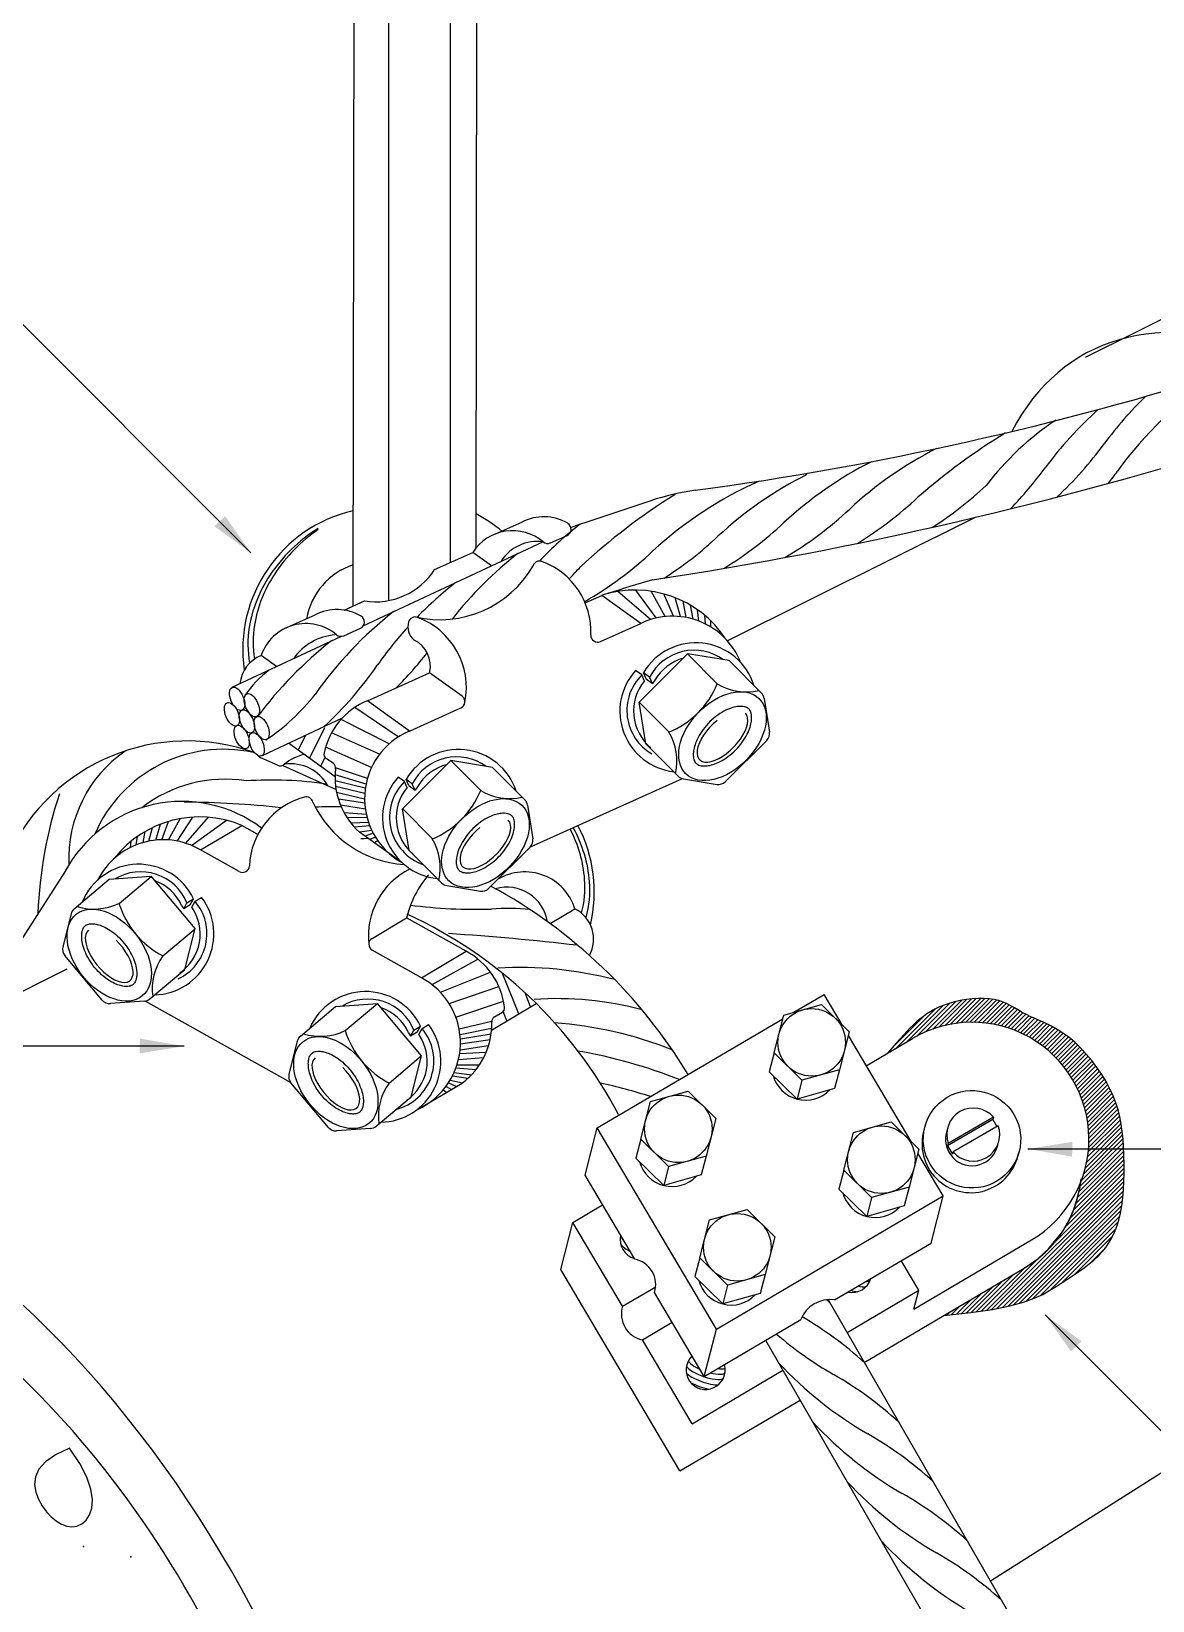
# Model space of a CAD drawing. Header units: millimetres. Extents: x -5995.5 to -5973.6, y -4663.4 to -4643.6.
# Drawn here: x -5987.98 to -5983.43, y -4655.97 to -4649.6 of the extents above; entities that cross this region are included whole.
import ezdxf

# ---------------------------------------------------------------- set-up
doc = ezdxf.new("R2010")
doc.units = ezdxf.units.MM
doc.header["$LTSCALE"] = 10
doc.layers.add('Termotécnica', color=7, linetype='Continuous')

msp = doc.modelspace()

# ---------------------------------------------------------------- hatches: boundary and pattern name
at = {"layer": 'Termotécnica'}
h = msp.add_hatch(dxfattribs=at)
h.set_pattern_fill('ANSI31', color=1, scale=0.1, style=0)
h.set_pattern_definition([(45, (-6062.514472, -4686.591493), (-0.0088388348, 0.0088388348), [])])
edge = h.paths.add_edge_path()
edge.add_ellipse((-5984.1896, -4654.2143), major_axis=(0.409, 0.2421), ratio=0.999995, start_angle=278.33818, end_angle=296.02398, ccw=False)
edge.add_line((-5983.8908, -4654.5838), (-5983.8918, -4654.5848))
edge.add_line((-5983.8918, -4654.5848), (-5983.8929, -4654.5855))
edge.add_ellipse((-5984.1896, -4654.2143), major_axis=(0.409, 0.2421), ratio=0.999995, start_angle=270, end_angle=278.01516, ccw=False)
edge.add_line((-5983.9476, -4654.6233), (-5984.2739, -4654.8152))
edge.add_line((-5984.2739, -4654.8152), (-5984.1651, -4654.8037))
edge.add_line((-5984.1651, -4654.8037), (-5984.0768, -4654.7907))
edge.add_line((-5984.0768, -4654.7907), (-5984.0062, -4654.7765))
edge.add_line((-5984.0062, -4654.7765), (-5983.9504, -4654.7613))
edge.add_line((-5983.9504, -4654.7613), (-5983.9066, -4654.7455))
edge.add_line((-5983.9066, -4654.7455), (-5983.8719, -4654.7293))
edge.add_line((-5983.8719, -4654.7293), (-5983.8434, -4654.713))
edge.add_line((-5983.8434, -4654.713), (-5983.8182, -4654.697))
edge.add_line((-5983.8182, -4654.697), (-5983.794, -4654.6814))
edge.add_line((-5983.794, -4654.6814), (-5983.7704, -4654.6661))
edge.add_line((-5983.7704, -4654.6661), (-5983.7475, -4654.6511))
edge.add_line((-5983.7475, -4654.6511), (-5983.7254, -4654.6361))
edge.add_line((-5983.7254, -4654.6361), (-5983.7043, -4654.621))
edge.add_line((-5983.7043, -4654.621), (-5983.6842, -4654.6057))
edge.add_line((-5983.6842, -4654.6057), (-5983.6653, -4654.59))
edge.add_line((-5983.6653, -4654.59), (-5983.6477, -4654.5737))
edge.add_line((-5983.6477, -4654.5737), (-5983.6314, -4654.5567))
edge.add_line((-5983.6314, -4654.5567), (-5983.6166, -4654.5387))
edge.add_line((-5983.6166, -4654.5387), (-5983.6032, -4654.5197))
edge.add_line((-5983.6032, -4654.5197), (-5983.5911, -4654.4993))
edge.add_line((-5983.5911, -4654.4993), (-5983.5805, -4654.4773))
edge.add_line((-5983.5805, -4654.4773), (-5983.5711, -4654.4535))
edge.add_line((-5983.5711, -4654.4535), (-5983.5632, -4654.4278))
edge.add_line((-5983.5632, -4654.4278), (-5983.5565, -4654.3998))
edge.add_line((-5983.5565, -4654.3998), (-5983.5512, -4654.3695))
edge.add_line((-5983.5512, -4654.3695), (-5983.5472, -4654.3373))
edge.add_line((-5983.5472, -4654.3373), (-5983.5443, -4654.3036))
edge.add_line((-5983.5443, -4654.3036), (-5983.5424, -4654.269))
edge.add_line((-5983.5424, -4654.269), (-5983.5416, -4654.2338))
edge.add_line((-5983.5416, -4654.2338), (-5983.5416, -4654.1988))
edge.add_line((-5983.5416, -4654.1988), (-5983.5425, -4654.1642))
edge.add_line((-5983.5425, -4654.1642), (-5983.544, -4654.1306))
edge.add_line((-5983.544, -4654.1306), (-5983.5462, -4654.0984))
edge.add_line((-5983.5462, -4654.0984), (-5983.5493, -4654.0674))
edge.add_line((-5983.5493, -4654.0674), (-5983.5535, -4654.0374))
edge.add_line((-5983.5535, -4654.0374), (-5983.5591, -4654.0082))
edge.add_line((-5983.5591, -4654.0082), (-5983.5661, -4653.9795))
edge.add_line((-5983.5661, -4653.9795), (-5983.575, -4653.9511))
edge.add_line((-5983.575, -4653.9511), (-5983.586, -4653.9227))
edge.add_line((-5983.586, -4653.9227), (-5983.5992, -4653.894))
edge.add_line((-5983.5992, -4653.894), (-5983.6148, -4653.865))
edge.add_line((-5983.6148, -4653.865), (-5983.6326, -4653.836))
edge.add_line((-5983.6326, -4653.836), (-5983.6522, -4653.8073))
edge.add_line((-5983.6522, -4653.8073), (-5983.6734, -4653.7795))
edge.add_line((-5983.6734, -4653.7795), (-5983.6957, -4653.7529))
edge.add_line((-5983.6957, -4653.7529), (-5983.7189, -4653.728))
edge.add_line((-5983.7189, -4653.728), (-5983.7425, -4653.7052))
edge.add_line((-5983.7425, -4653.7052), (-5983.7664, -4653.685))
edge.add_line((-5983.7664, -4653.685), (-5983.7901, -4653.6676))
edge.add_line((-5983.7901, -4653.6676), (-5983.8135, -4653.6528))
edge.add_line((-5983.8135, -4653.6528), (-5983.8365, -4653.64))
edge.add_line((-5983.8365, -4653.64), (-5983.8588, -4653.629))
edge.add_line((-5983.8588, -4653.629), (-5983.8803, -4653.6192))
edge.add_line((-5983.8803, -4653.6192), (-5983.9009, -4653.6102))
edge.add_line((-5983.9009, -4653.6102), (-5983.9204, -4653.6017))
edge.add_line((-5983.9204, -4653.6017), (-5983.9386, -4653.593))
edge.add_line((-5983.9386, -4653.593), (-5983.9555, -4653.5841))
edge.add_line((-5983.9555, -4653.5841), (-5983.9715, -4653.5749))
edge.add_line((-5983.9715, -4653.5749), (-5983.9868, -4653.5658))
edge.add_line((-5983.9868, -4653.5658), (-5984.002, -4653.5571))
edge.add_line((-5984.002, -4653.5571), (-5984.0175, -4653.549))
edge.add_line((-5984.0175, -4653.549), (-5984.0337, -4653.5418))
edge.add_line((-5984.0337, -4653.5418), (-5984.051, -4653.5358))
edge.add_line((-5984.051, -4653.5358), (-5984.0699, -4653.5312))
edge.add_line((-5984.0699, -4653.5312), (-5984.0905, -4653.5283))
edge.add_line((-5984.0905, -4653.5283), (-5984.1127, -4653.527))
edge.add_line((-5984.1127, -4653.527), (-5984.1359, -4653.5272))
edge.add_line((-5984.1359, -4653.5272), (-5984.1598, -4653.5288))
edge.add_line((-5984.1598, -4653.5288), (-5984.1839, -4653.5317))
edge.add_line((-5984.1839, -4653.5317), (-5984.2078, -4653.5358))
edge.add_line((-5984.2078, -4653.5358), (-5984.2309, -4653.5409))
edge.add_line((-5984.2309, -4653.5409), (-5984.2529, -4653.5471))
edge.add_line((-5984.2529, -4653.5471), (-5984.2735, -4653.5541))
edge.add_line((-5984.2735, -4653.5541), (-5984.2926, -4653.5619))
edge.add_line((-5984.2926, -4653.5619), (-5984.3105, -4653.5704))
edge.add_line((-5984.3105, -4653.5704), (-5984.3271, -4653.5797))
edge.add_line((-5984.3271, -4653.5797), (-5984.3428, -4653.5895))
edge.add_line((-5984.3428, -4653.5895), (-5984.3576, -4653.6))
edge.add_line((-5984.3576, -4653.6), (-5984.3716, -4653.6109))
edge.add_line((-5984.3716, -4653.6109), (-5984.385, -4653.6223))
edge.add_line((-5984.385, -4653.6223), (-5984.398, -4653.6341))
edge.add_line((-5984.398, -4653.6341), (-5984.4109, -4653.6466))
edge.add_line((-5984.4109, -4653.6466), (-5984.4239, -4653.66))
edge.add_line((-5984.4239, -4653.66), (-5984.4375, -4653.6746))
edge.add_line((-5984.4375, -4653.6746), (-5984.4519, -4653.6907))
edge.add_line((-5984.4519, -4653.6907), (-5984.4675, -4653.7084))
edge.add_line((-5984.4675, -4653.7084), (-5984.4847, -4653.7281))
edge.add_line((-5984.4847, -4653.7281), (-5984.5037, -4653.75))
edge.add_line((-5984.5037, -4653.75), (-5984.402, -4653.6902))
edge.add_ellipse((-5984.1599, -4654.0992), major_axis=(-0.409, -0.2421), ratio=0.999995, start_angle=127.39946, end_angle=270, ccw=False)
edge.add_line((-5983.7192, -4654.2771), (-5983.7233, -4654.3033))
edge.add_line((-5983.7233, -4654.3033), (-5983.735, -4654.3497))
edge.add_line((-5983.735, -4654.3497), (-5983.7473, -4654.3873))
edge.add_line((-5983.7473, -4654.3873), (-5983.7625, -4654.4214))
edge.add_line((-5983.7625, -4654.4214), (-5983.7914, -4654.4737))
edge.add_line((-5983.7914, -4654.4737), (-5983.792, -4654.4748))
edge.add_line((-5983.792, -4654.4748), (-5983.7926, -4654.4756))

# ---------------------------------------------------------------- linework, layer by layer
at = {"layer": 'Termotécnica', "color": 2}
for p, q in [((-5986.675, -4651.9333), (-5986.6634, -4644.1552)), ((-5986.1756, -4651.6968), (-5986.1643, -4644.1552)), ((-5986.5307, -4644.206), (-5986.5307, -4651.9107)), ((-5986.2807, -4644.2059), (-5986.2807, -4651.7562)), ((-5987.0904, -4651.7166), (-5988.6259, -4650.1812)), ((-5986.0957, -4651.6396), (-5985.9898, -4651.5921)), ((-5985.8735, -4651.6766), (-5985.8055, -4651.6461)), ((-5986.6335, -4652.0133), (-5985.904, -4651.6714)), ((-5986.3436, -4651.7844), (-5986.1889, -4651.7149)), ((-5986.1131, -4651.7694), (-5986.1889, -4651.7149)), ((-5986.7113, -4651.9496), (-5986.6284, -4651.9124)), ((-5985.7322, -4651.92), (-5985.6641, -4651.8894)), ((-5985.5058, -4652.0032), (-5985.6641, -4651.8894)), ((-5986.956, -4652.026), (-5986.8295, -4651.9692)), ((-5986.7132, -4652.0538), (-5986.6452, -4652.0232)), ((-5985.6701, -4652.077), (-5985.5058, -4652.0032)), ((-5987.1665, -4652.2631), (-5986.7249, -4652.0562)), ((-5986.986, -4652.1786), (-5987.0488, -4652.1334)), ((-5985.5122, -4652.3234), (-5985.3158, -4652.1276)), ((-5985.147, -4652.1548), (-5985.3158, -4652.1276)), ((-5985.1949, -4652.2489), (-5985.3157, -4652.1277)), ((-5985.0155, -4652.2867), (-5985.147, -4652.1548)), ((-5986.6172, -4652.3175), (-5986.3643, -4652.2039)), ((-5986.2321, -4652.299), (-5986.3643, -4652.2039)), ((-5986.4459, -4652.4407), (-5986.6172, -4652.3175)), ((-5986.4459, -4652.4407), (-5986.2369, -4652.3468)), ((-5985.4856, -4652.4923), (-5985.5122, -4652.3234)), ((-5985.3911, -4652.4449), (-5985.512, -4652.3237)), ((-5985.0044, -4652.3085), (-5984.9829, -4652.4447)), ((-5987.0426, -4652.5396), (-5986.7182, -4652.3876)), ((-5986.6975, -4652.3677), (-5986.6973, -4652.3672)), ((-5986.8985, -4652.519), (-5986.8674, -4652.4575)), ((-5986.8529, -4652.5517), (-5986.7893, -4652.4262)), ((-5985.1619, -4652.6462), (-5984.9941, -4652.479)), ((-5986.9826, -4652.5799), (-5987.0506, -4652.5494)), ((-5986.7483, -4652.627), (-5986.9379, -4652.4906)), ((-5986.8074, -4652.5845), (-5986.7889, -4652.5479)), ((-5985.3541, -4652.6242), (-5985.4856, -4652.4923)), ((-5986.9611, -4652.5804), (-5986.7443, -4652.6782)), ((-5986.7552, -4652.5732), (-5986.7843, -4652.5524)), ((-5986.4737, -4652.7568), (-5986.2773, -4652.561)), ((-5986.1085, -4652.5882), (-5986.2773, -4652.561)), ((-5986.1564, -4652.6823), (-5986.2772, -4652.5612)), ((-5985.977, -4652.7201), (-5986.1085, -4652.5882)), ((-5985.3374, -4652.6345), (-5985.9553, -4652.9121)), ((-5985.3323, -4652.6353), (-5985.1961, -4652.6573)), ((-5986.4471, -4652.9257), (-5986.4737, -4652.7568)), ((-5986.3527, -4652.8783), (-5986.4735, -4652.7571)), ((-5985.9659, -4652.7419), (-5985.9444, -4652.8782)), ((-5987.2949, -4652.9239), (-5987.1272, -4652.8246)), ((-5987.0621, -4652.8611), (-5987.1272, -4652.8246)), ((-5986.4774, -4652.9752), (-5986.6486, -4652.852)), ((-5987.1379, -4653.012), (-5987.2949, -4652.9239)), ((-5986.3156, -4653.0576), (-5986.4471, -4652.9257)), ((-5986.1234, -4653.0797), (-5985.9556, -4652.9124)), ((-5987.8464, -4653.0125), (-5988.2268, -4653.6047)), ((-5987.8085, -4653.1629), (-5987.6658, -4653.0431)), ((-5987.6658, -4653.0431), (-5987.4953, -4653.031)), ((-5987.6264, -4653.1411), (-5987.4954, -4653.0311)), ((-5987.317, -4653.2435), (-5987.4953, -4653.031)), ((-5986.2938, -4653.0688), (-5986.1577, -4653.0907)), ((-5987.8214, -4653.1836), (-5987.855, -4653.3174)), ((-5985.8746, -4653.2229), (-5985.7734, -4653.163)), ((-5987.4483, -4653.3537), (-5987.3173, -4653.2437)), ((-5987.3585, -4653.4093), (-5987.317, -4653.2435)), ((-5986.5978, -4653.283), (-5986.4577, -4653.2)), ((-5986.2158, -4653.3356), (-5986.4577, -4653.2)), ((-5987.6946, -4653.5339), (-5987.8469, -4653.3524)), ((-5986.3973, -4653.4431), (-5986.5972, -4653.331)), ((-5986.3973, -4653.4431), (-5986.2158, -4653.3356)), ((-5987.5012, -4653.529), (-5987.3585, -4653.4093)), ((-5986.0018, -4653.5897), (-5986.0676, -4653.4252)), ((-5985.9535, -4653.5612), (-5985.9763, -4653.5041)), ((-5987.5238, -4653.5382), (-5987.6614, -4653.548)), ((-5987.5187, -4653.5378), (-5986.9279, -4653.8691)), ((-5986.8892, -4653.6798), (-5986.7465, -4653.5601)), ((-5986.7465, -4653.5601), (-5986.576, -4653.548)), ((-5986.7071, -4653.658), (-5986.5761, -4653.5481)), ((-5986.3977, -4653.7604), (-5986.576, -4653.548)), ((-5986.1127, -4653.6554), (-5985.9307, -4653.5477)), ((-5984.9242, -4653.5946), (-5984.7716, -4653.5522)), ((-5984.8836, -4653.5833), (-5984.7609, -4653.5112)), ((-5984.7716, -4653.5522), (-5984.6586, -4653.6633)), ((-5984.6881, -4653.6343), (-5984.7609, -4653.5112)), ((-5986.101, -4653.6025), (-5986.0702, -4653.5843)), ((-5986.0501, -4653.6183), (-5986.0653, -4653.5803)), ((-5985.6827, -4654.0533), (-5984.9281, -4653.6095)), ((-5984.9639, -4653.748), (-5984.9242, -4653.5946)), ((-5984.6586, -4653.6633), (-5984.6982, -4653.8167)), ((-5984.4072, -4654.1088), (-5984.6623, -4653.6778)), ((-5984.5897, -4653.8006), (-5984.402, -4653.6902)), ((-5987.3617, -4653.7212), (-5990.163, -4653.7212)), ((-5986.9021, -4653.7005), (-5986.9357, -4653.8343)), ((-5986.5291, -4653.8707), (-5986.398, -4653.7607)), ((-5986.4392, -4653.9263), (-5986.3977, -4653.7604)), ((-5984.9639, -4653.748), (-5984.9837, -4653.8247)), ((-5984.8509, -4653.859), (-5984.9639, -4653.748)), ((-5984.8707, -4653.9357), (-5984.9837, -4653.8247)), ((-5984.6982, -4653.8167), (-5984.8509, -4653.859)), ((-5984.6982, -4653.8167), (-5984.7181, -4653.8934)), ((-5986.7753, -4654.0509), (-5986.9276, -4653.8694)), ((-5986.4134, -4653.9782), (-5986.2319, -4653.8707)), ((-5984.8509, -4653.859), (-5984.8707, -4653.9357)), ((-5986.5819, -4654.046), (-5986.4392, -4653.9263)), ((-5985.5061, -4654.099), (-5985.4664, -4653.9456)), ((-5985.4664, -4653.9456), (-5985.3137, -4653.9033)), ((-5985.3137, -4653.9033), (-5985.2007, -4654.0143)), ((-5984.7181, -4653.8934), (-5984.8707, -4653.9357)), ((-5985.2007, -4654.0143), (-5985.2404, -4654.1677)), ((-5984.0729, -4654.0099), (-5984.2565, -4654.1159)), ((-5984.0729, -4654.0099), (-5984.0754, -4654.0195)), ((-5986.6045, -4654.0552), (-5986.7421, -4654.065)), ((-5985.7323, -4654.2451), (-5985.6827, -4654.0533)), ((-5985.1986, -4654.8714), (-5985.6827, -4654.0533)), ((-5984.6808, -4654.2247), (-5984.6411, -4654.0713)), ((-5984.6411, -4654.0713), (-5984.4884, -4654.029)), ((-5984.4884, -4654.029), (-5984.3754, -4654.1401)), ((-5984.0754, -4654.0195), (-5984.259, -4654.1255)), ((-5984.0531, -4654.0442), (-5984.2367, -4654.1502)), ((-5984.0754, -4654.0195), (-5984.0591, -4654.0478)), ((-5985.5061, -4654.099), (-5985.5259, -4654.1757)), ((-5985.3931, -4654.2101), (-5985.5061, -4654.099)), ((-5984.3754, -4654.1401), (-5984.4151, -4654.2934)), ((-5984.2565, -4654.1159), (-5984.259, -4654.1255)), ((-5984.259, -4654.1255), (-5984.2392, -4654.1598)), ((-5983.9329, -4654.1386), (-5981.7614, -4654.1386)), ((-5985.4129, -4654.2868), (-5985.5259, -4654.1757)), ((-5985.2404, -4654.1677), (-5985.3931, -4654.2101)), ((-5985.2404, -4654.1677), (-5985.2602, -4654.2444)), ((-5984.2768, -4654.3292), (-5984.3795, -4654.1557)), ((-5984.2367, -4654.1502), (-5984.2392, -4654.1598)), ((-5985.5305, -4654.5861), (-5985.7323, -4654.2451)), ((-5985.3931, -4654.2101), (-5985.4129, -4654.2868)), ((-5985.2602, -4654.2444), (-5985.4129, -4654.2868)), ((-5984.6808, -4654.2247), (-5984.7006, -4654.3014)), ((-5984.5678, -4654.3358), (-5984.6808, -4654.2247)), ((-5985.1986, -4654.8714), (-5984.2768, -4654.3292)), ((-5984.5876, -4654.4125), (-5984.7006, -4654.3014)), ((-5984.4151, -4654.2934), (-5984.5678, -4654.3358)), ((-5984.4151, -4654.2934), (-5984.4349, -4654.3701)), ((-5984.3264, -4654.5209), (-5984.2768, -4654.3292)), ((-5985.7819, -4654.4368), (-5985.6609, -4654.3657)), ((-5985.2266, -4654.4271), (-5985.0739, -4654.3848)), ((-5985.0739, -4654.3848), (-5984.9609, -4654.4958)), ((-5984.5678, -4654.3358), (-5984.5876, -4654.4125)), ((-5984.4349, -4654.3701), (-5984.5876, -4654.4125)), ((-5985.8315, -4654.6285), (-5985.7819, -4654.4368)), ((-5985.5801, -4654.7778), (-5985.7819, -4654.4368)), ((-5985.2663, -4654.5805), (-5985.2266, -4654.4271)), ((-5984.9609, -4654.4958), (-5985.0006, -4654.6492)), ((-5984.719, -4654.7519), (-5984.3264, -4654.5209)), ((-5984.3958, -4654.7894), (-5983.9178, -4654.5082)), ((-5985.2663, -4654.5805), (-5985.2861, -4654.6572)), ((-5985.1533, -4654.6916), (-5985.2663, -4654.5805)), ((-5985.3473, -4655.4466), (-5985.8315, -4654.6285)), ((-5985.0006, -4654.6492), (-5985.1533, -4654.6916)), ((-5985.0006, -4654.6492), (-5985.0204, -4654.7259)), ((-5984.5975, -4655.0056), (-5983.9476, -4654.6233)), ((-5984.3759, -4654.7127), (-5984.4473, -4654.5921)), ((-5985.5802, -4654.7779), (-5985.4453, -4654.6986)), ((-5985.1731, -4654.7683), (-5985.2861, -4654.6572)), ((-5985.1533, -4654.6916), (-5985.1731, -4654.7683)), ((-5984.6672, -4654.884), (-5984.3759, -4654.7127)), ((-5984.3958, -4654.7894), (-5984.3759, -4654.7127)), ((-5985.2481, -4655.0631), (-5985.4498, -4654.7224)), ((-5985.0204, -4654.7259), (-5985.1731, -4654.7683)), ((-5981.8432, -4659.7753), (-5984.744, -4654.7509)), ((-5985.4996, -4654.9141), (-5985.3785, -4654.8428)), ((-5985.2481, -4655.0631), (-5984.8555, -4654.8322)), ((-5983.8627, -4654.8124), (-5982.3272, -4656.3479)), ((-5985.2481, -4655.0631), (-5985.1986, -4654.8714)), ((-5985.2977, -4655.2548), (-5985.4995, -4654.914)), ((-5982.134, -4659.8774), (-5984.9984, -4654.9162)), ((-5985.2977, -4655.2548), (-5984.9283, -4655.0376)), ((-5985.3473, -4655.4466), (-5984.8582, -4655.1589))]:
    msp.add_line(p, q, dxfattribs=at)
at = {"layer": 'Termotécnica', "color": 3}
for p, q in [((-5983.699, -4650.9221), (-5981.3616, -4649.76)), ((-5985.1545, -4652.0739), (-5984.145, -4651.5719)), ((-5989.5848, -4654.2765), (-5987.8368, -4653.4075)), ((-5984.0843, -4655.8935), (-5981.9357, -4654.5302))]:
    msp.add_line(p, q, dxfattribs=at)
at = {"layer": 'Termotécnica', "color": 1}
for p, q in [((-5985.4669, -4651.9879), (-5985.5996, -4651.8738)), ((-5985.4432, -4651.9814), (-5985.5264, -4651.868)), ((-5985.4073, -4651.9756), (-5985.4632, -4651.8729)), ((-5985.373, -4651.9741), (-5985.4116, -4651.8839)), ((-5985.3447, -4651.9759), (-5985.3658, -4651.8993)), ((-5985.3218, -4651.9793), (-5985.3339, -4651.9135)), ((-5985.2937, -4651.986), (-5985.3037, -4651.9299)), ((-5985.2706, -4651.9938), (-5985.2749, -4651.9487)), ((-5985.2433, -4652.0058), (-5985.2463, -4651.9707)), ((-5985.221, -4652.0183), (-5985.2214, -4651.9932)), ((-5985.5019, -4652.2127), (-5985.5272, -4652.1945)), ((-5985.4906, -4652.238), (-5985.5019, -4652.2127)), ((-5985.47, -4652.222), (-5985.4953, -4652.2038)), ((-5985.4839, -4652.2291), (-5985.4953, -4652.2038)), ((-5985.4839, -4652.2291), (-5985.4586, -4652.2473)), ((-5985.4586, -4652.2473), (-5985.47, -4652.222)), ((-5985.449, -4652.2346), (-5985.4586, -4652.2473)), ((-5986.4916, -4652.4648), (-5986.6682, -4652.3452)), ((-5986.5285, -4652.4928), (-5986.7239, -4652.3938)), ((-5986.5676, -4652.5351), (-5986.7623, -4652.4479)), ((-5986.5998, -4652.5882), (-5986.7869, -4652.506)), ((-5986.6169, -4652.6333), (-5986.746, -4652.5908)), ((-5986.6226, -4652.657), (-5986.7481, -4652.6191)), ((-5986.6254, -4652.6733), (-5986.748, -4652.643)), ((-5986.6277, -4652.6944), (-5986.7461, -4652.6659)), ((-5986.4666, -4652.646), (-5986.4919, -4652.6278)), ((-5986.4552, -4652.6713), (-5986.4666, -4652.646)), ((-5986.4486, -4652.6624), (-5986.4599, -4652.6371)), ((-5986.4346, -4652.6553), (-5986.4599, -4652.6371)), ((-5986.4486, -4652.6624), (-5986.4233, -4652.6806)), ((-5986.4233, -4652.6806), (-5986.4346, -4652.6553)), ((-5986.4137, -4652.6679), (-5986.4233, -4652.6806)), ((-5986.6284, -4652.7182), (-5986.7419, -4652.6909)), ((-5986.6279, -4652.7336), (-5986.7348, -4652.7181)), ((-5987.4246, -4652.8832), (-5987.3782, -4652.7968)), ((-5987.3906, -4652.8877), (-5987.3258, -4652.7904)), ((-5987.3554, -4652.8967), (-5987.2624, -4652.7911)), ((-5987.3323, -4652.9052), (-5987.1901, -4652.8033)), ((-5986.6253, -4652.7586), (-5986.7264, -4652.7417)), ((-5986.6215, -4652.7797), (-5986.7118, -4652.7724)), ((-5986.6181, -4652.7935), (-5986.7003, -4652.7918)), ((-5986.4735, -4652.7571), (-5986.4737, -4652.7572)), ((-5987.5567, -4652.9033), (-5987.5506, -4652.8686)), ((-5987.5284, -4652.8937), (-5987.5201, -4652.8491)), ((-5987.5047, -4652.888), (-5987.4897, -4652.833)), ((-5987.4761, -4652.8838), (-5987.4582, -4652.8194)), ((-5987.453, -4652.8824), (-5987.4252, -4652.808)), ((-5986.6125, -4652.8119), (-5986.6832, -4652.8155)), ((-5986.6074, -4652.8258), (-5986.67, -4652.831)), ((-5986.599, -4652.8449), (-5986.6497, -4652.8512)), ((-5986.5932, -4652.8563), (-5986.6267, -4652.8678)), ((-5987.58, -4652.9137), (-5987.5773, -4652.8888)), ((-5986.5846, -4652.8714), (-5986.6075, -4652.8816)), ((-5986.5744, -4652.8869), (-5986.5884, -4652.8954)), ((-5987.3501, -4653.1387), (-5987.3233, -4653.1228)), ((-5987.3368, -4653.147), (-5987.3233, -4653.1228)), ((-5987.3174, -4653.1322), (-5987.2906, -4653.1164)), ((-5987.3721, -4653.1494), (-5987.3636, -4653.1629)), ((-5987.3636, -4653.1629), (-5987.3501, -4653.1387)), ((-5987.3368, -4653.147), (-5987.3636, -4653.1629)), ((-5987.331, -4653.1564), (-5987.3174, -4653.1322)), ((-5986.354, -4653.4711), (-5986.1675, -4653.3676)), ((-5986.3197, -4653.5023), (-5986.1163, -4653.421)), ((-5986.2845, -4653.5479), (-5986.0828, -4653.4783)), ((-5986.2571, -4653.6036), (-5986.0635, -4653.5383)), ((-5986.395, -4653.6494), (-5986.3682, -4653.6335)), ((-5986.2442, -4653.6501), (-5986.1118, -4653.6192)), ((-5986.4496, -4653.6665), (-5986.4412, -4653.68)), ((-5986.4412, -4653.68), (-5986.4276, -4653.6559)), ((-5986.4144, -4653.6642), (-5986.4412, -4653.68)), ((-5986.4276, -4653.6559), (-5986.4008, -4653.64)), ((-5986.4144, -4653.6642), (-5986.4008, -4653.64)), ((-5986.4085, -4653.6736), (-5986.395, -4653.6494)), ((-5986.2405, -4653.6742), (-5986.1122, -4653.6475)), ((-5986.2392, -4653.6907), (-5986.1144, -4653.6714)), ((-5986.2388, -4653.7119), (-5986.1184, -4653.694)), ((-5986.398, -4653.7607), (-5986.3977, -4653.7607)), ((-5986.2421, -4653.751), (-5986.1342, -4653.745)), ((-5986.2402, -4653.7356), (-5986.1247, -4653.7186)), ((-5986.2571, -4653.8097), (-5986.1751, -4653.8153)), ((-5986.2526, -4653.7963), (-5986.1619, -4653.7971)), ((-5986.2468, -4653.7756), (-5986.1447, -4653.7677)), ((-5986.2974, -4653.8843), (-5986.2755, -4653.8966)), ((-5986.2875, -4653.8701), (-5986.2552, -4653.8845)), ((-5986.2807, -4653.8592), (-5986.2308, -4653.87)), ((-5986.2707, -4653.841), (-5986.2088, -4653.8517)), ((-5986.2644, -4653.8276), (-5986.1942, -4653.8375)), ((-5986.3089, -4653.8989), (-5986.2958, -4653.9086)), ((-5983.7233, -4654.3033), (-5983.7165, -4654.2606)), ((-5983.735, -4654.3497), (-5983.7233, -4654.3033)), ((-5983.7625, -4654.4214), (-5983.7473, -4654.3873)), ((-5983.7473, -4654.3873), (-5983.735, -4654.3497)), ((-5983.792, -4654.4748), (-5983.7625, -4654.4214)), ((-5983.847, -4654.543), (-5983.8175, -4654.5064)), ((-5983.8175, -4654.5064), (-5983.792, -4654.4748)), ((-5983.9476, -4654.6233), (-5983.8918, -4654.5848)), ((-5983.8918, -4654.5848), (-5983.847, -4654.543)), ((-5987.8276, -4655.3544), (-5987.885, -4655.3807)), ((-5987.7853, -4655.4171), (-5987.8276, -4655.3544)), ((-5987.9258, -4655.4094), (-5987.9521, -4655.4396)), ((-5987.885, -4655.3807), (-5987.9258, -4655.4094)), ((-5987.7568, -4655.4727), (-5987.7853, -4655.4171)), ((-5987.9659, -4655.4707), (-5987.9694, -4655.5019)), ((-5987.9521, -4655.4396), (-5987.9659, -4655.4707)), ((-5987.7404, -4655.5213), (-5987.7568, -4655.4727)), ((-5987.9694, -4655.5019), (-5987.9646, -4655.5324)), ((-5987.9646, -4655.5324), (-5987.9535, -4655.5615)), ((-5987.7343, -4655.5629), (-5987.7404, -4655.5213)), ((-5987.9535, -4655.5615), (-5987.9383, -4655.5884)), ((-5987.9383, -4655.5884), (-5987.9207, -4655.6125)), ((-5987.7459, -4655.6257), (-5987.7367, -4655.5977)), ((-5987.7367, -4655.5977), (-5987.7343, -4655.5629)), ((-5987.9207, -4655.6125), (-5987.9015, -4655.6331)), ((-5987.9015, -4655.6331), (-5987.8812, -4655.65)), ((-5987.8812, -4655.65), (-5987.8601, -4655.6626)), ((-5987.8601, -4655.6626), (-5987.8388, -4655.6706)), ((-5987.8388, -4655.6706), (-5987.8177, -4655.6734)), ((-5987.8177, -4655.6734), (-5987.7972, -4655.6708)), ((-5987.7972, -4655.6708), (-5987.7778, -4655.6622)), ((-5987.7778, -4655.6622), (-5987.7602, -4655.6472)), ((-5987.7602, -4655.6472), (-5987.7459, -4655.6257))]:
    msp.add_line(p, q, dxfattribs=at)
for points in [[(-5986.8177, -4651.6173, 0.106045), (-5987.0146, -4651.8101, 0.105019), (-5987.0969, -4652.019, 0.088278), (-5987.0955, -4652.1642)], [(-5986.8166, -4651.622, 0.096936), (-5986.9937, -4651.8018, 0.105019), (-5987.076, -4652.0107, 0.083358), (-5987.076, -4652.1479)], [(-5985.7929, -4652.8392, -0.099035), (-5985.7354, -4653.0432, -0.083358), (-5985.7477, -4653.1799)], [(-5985.7811, -4652.8338, -0.107205), (-5985.7154, -4653.0533, -0.088278), (-5985.7297, -4653.1978)]]:
    msp.add_lwpolyline(points, format="xyb", dxfattribs=at)
msp.add_lwpolyline([(-5984.2739, -4654.8152), (-5984.1651, -4654.8037), (-5984.0768, -4654.7907), (-5984.0062, -4654.7765), (-5983.9504, -4654.7613), (-5983.9066, -4654.7455), (-5983.8719, -4654.7293), (-5983.8434, -4654.713), (-5983.8182, -4654.697), (-5983.794, -4654.6814), (-5983.7704, -4654.6661), (-5983.7475, -4654.6511), (-5983.7254, -4654.6361), (-5983.7043, -4654.621), (-5983.6842, -4654.6057), (-5983.6653, -4654.59), (-5983.6477, -4654.5737), (-5983.6314, -4654.5567), (-5983.6166, -4654.5387), (-5983.6032, -4654.5197), (-5983.5911, -4654.4993), (-5983.5805, -4654.4773), (-5983.5711, -4654.4535), (-5983.5632, -4654.4278), (-5983.5565, -4654.3998), (-5983.5512, -4654.3695), (-5983.5472, -4654.3373), (-5983.5443, -4654.3036), (-5983.5424, -4654.269), (-5983.5416, -4654.2338), (-5983.5416, -4654.1988), (-5983.5425, -4654.1642), (-5983.544, -4654.1306), (-5983.5462, -4654.0984), (-5983.5493, -4654.0674), (-5983.5535, -4654.0374), (-5983.5591, -4654.0082), (-5983.5661, -4653.9795), (-5983.575, -4653.9511), (-5983.586, -4653.9227), (-5983.5992, -4653.894), (-5983.6148, -4653.865), (-5983.6326, -4653.836), (-5983.6522, -4653.8073), (-5983.6734, -4653.7795), (-5983.6957, -4653.7529), (-5983.7189, -4653.728), (-5983.7425, -4653.7052), (-5983.7664, -4653.685), (-5983.7901, -4653.6676), (-5983.8135, -4653.6528), (-5983.8365, -4653.64), (-5983.8588, -4653.629), (-5983.8803, -4653.6192), (-5983.9009, -4653.6102), (-5983.9204, -4653.6017), (-5983.9386, -4653.593), (-5983.9555, -4653.5841), (-5983.9715, -4653.5749), (-5983.9868, -4653.5658), (-5984.002, -4653.5571), (-5984.0175, -4653.549), (-5984.0337, -4653.5418), (-5984.051, -4653.5358), (-5984.0699, -4653.5312), (-5984.0905, -4653.5283), (-5984.1127, -4653.527), (-5984.1359, -4653.5272), (-5984.1598, -4653.5288), (-5984.1839, -4653.5317), (-5984.2078, -4653.5358), (-5984.2309, -4653.5409), (-5984.2529, -4653.5471), (-5984.2735, -4653.5541), (-5984.2926, -4653.5619), (-5984.3105, -4653.5704), (-5984.3271, -4653.5797), (-5984.3428, -4653.5895), (-5984.3576, -4653.6), (-5984.3716, -4653.6109), (-5984.385, -4653.6223), (-5984.398, -4653.6341), (-5984.4109, -4653.6466), (-5984.4239, -4653.66), (-5984.4375, -4653.6746), (-5984.4519, -4653.6907), (-5984.4675, -4653.7084), (-5984.4847, -4653.7281), (-5984.5037, -4653.75)], dxfattribs=at)
at = {"layer": 'Termotécnica', "color": 2}
for centre in [(-5984.8112, -4653.7056), (-5985.3534, -4654.0567), (-5984.5281, -4654.1824), (-5985.1136, -4654.5382)]:
    msp.add_circle(centre, 0.1372, dxfattribs=at)
for centre, radius, start, end in [((-5987.0106, -4638.608), 12.9703, 277.65459, 297.44978), ((-5987.8913, -4635.752), 16.2575, 278.60525, 296.33711), ((-5985.1511, -4652.4441), 0.9902, 97.65459, 108.50889), ((-5939.3426, -4789.2806), 145.2907, 108.508888, 108.644329), ((-5986.5443, -4652.1097), 0.579, 102.98171, 188.24809), ((-5986.4602, -4652.0947), 0.6072, 49.93336, 62.02476), ((-5985.9007, -4651.7631), 0.1929, 59.51573, 117.54451), ((-5986.0271, -4651.8199), 0.1929, 49.83919, 147.03371), ((-5985.8169, -4651.6208), 0.0277, 294.18903, 59.51573), ((-5985.9276, -4651.843), 0.1723, 81.6885, 147.61268), ((-5985.8849, -4651.6513), 0.0277, 229.83919, 294.18903), ((-5986.5862, -4652.0338), 0.2825, 108.26186, 170.03183), ((-5986.5843, -4651.6297), 0.2861, 261.11871, 327.25935), ((-5986.3227, -4651.5505), 0.4379, 257.0231, 329.95339), ((-5985.9171, -4651.7778), 0.0277, 69.76838, 163.25642), ((-5986.0125, -4652.0368), 0.3037, 357.42277, 69.76838), ((-5983.7582, -4657.6644), 6.0806, 106.23988, 108.03324), ((-5985.5287, -4652.3076), 0.4396, 33.13581, 107.94307), ((-5986.7403, -4652.1402), 0.1929, 59.51573, 117.54451), ((-5986.6566, -4651.9979), 0.0277, 294.18903, 59.51573), ((-5985.3773, -4652.2725), 0.2984, 21.68806, 115.52266), ((-5986.8668, -4652.197), 0.1929, 49.83919, 160.73059), ((-5986.3818, -4652.0174), 0.0707, 163.25642, 229.74899), ((-5986.4229, -4652.005), 0.0277, 69.76838, 163.25642), ((-5986.5184, -4652.264), 0.3037, 348.5455, 69.76838), ((-5986.7327, -4652.274), 0.224, 93.90878, 145.16362), ((-5986.7245, -4652.0285), 0.0277, 229.83919, 294.18903), ((-5986.4773, -4652.1764), 0.1164, 346.32596, 64.60969), ((-5985.6814, -4652.0517), 0.0277, 177.42277, 294.18903), ((-5986.9975, -4652.2618), 0.1382, 111.77957, 174.47048), ((-5985.5284, -4652.1113), 0.3608, 292.30131, 337.57722), ((-5985.0755, -4652.0478), 0.2338, 239.28869, 282.15088), ((-5985.0436, -4652.3147), 0.0396, 8.97736, 44.91003), ((-5986.5013, -4652.5925), 0.2984, 112.85539, 167.84231), ((-5986.2483, -4652.3215), 0.0277, 294.18903, 54.28327), ((-5987.3493, -4653.2826), 0.8015, 69.95293, 155.09209), ((-5986.33, -4652.7157), 0.2984, 112.85539, 240.41173), ((-5985.588, -4652.5626), 0.229, 347.0614, 30.89331), ((-5985.022, -4652.4509), 0.0396, 314.91003, 8.97736), ((-5987.0392, -4652.5241), 0.0277, 214.72955, 245.81097), ((-5986.829, -4652.7232), 0.1929, 103.79047, 130.16081), ((-5986.7713, -4652.5344), 0.0222, 167.84231, 234.28327), ((-5986.9712, -4652.5546), 0.0277, 245.81097, 310.16081), ((-5986.9285, -4652.7463), 0.1723, 28.81532, 98.3115), ((-5986.7682, -4652.5912), 0.0222, 353.14908, 54.28327), ((-5986.4499, -4652.6295), 0.2984, 173.14908, 228.19378), ((-5985.326, -4652.5962), 0.0396, 224.91003, 260.8427), ((-5985.1898, -4652.6182), 0.0396, 260.8427, 314.91003), ((-5987.3706, -4653.266), 0.5392, 53.08072, 151.95356), ((-5986.7932, -4653.0023), 0.3037, 105.14427, 177.48989), ((-5986.8653, -4652.7359), 0.0277, 11.65623, 105.14427), ((-5986.4411, -4652.5455), 0.4379, 204.95927, 266.50923), ((-5986.4899, -4652.5447), 0.3608, 292.30131, 337.57722), ((-5986.037, -4652.4812), 0.2338, 239.28869, 282.15088), ((-5986.0051, -4652.7481), 0.0396, 8.97736, 44.91003), ((-5987.2992, -4653.2292), 0.4396, 66.96958, 141.77685), ((-5986.2738, -4653.0947), 0.579, 346.66456, 27.75957), ((-5987.4469, -4653.1808), 0.2984, 59.38999, 153.22459), ((-5986.5496, -4652.9961), 0.229, 347.0614, 30.89331), ((-5985.9835, -4652.8843), 0.0396, 314.91003, 8.97736), ((-5987.1243, -4652.9878), 0.0277, 240.72363, 357.48989), ((-5986.3095, -4653.2735), 0.3037, 116.1435, 186.36716), ((-5986.0629, -4653.2917), 0.4052, 138.87473, 166.9204), ((-5986.2875, -4653.0297), 0.0396, 224.91003, 260.8427), ((-5985.9775, -4653.2269), 0.2139, 17.38478, 120.5842), ((-5986.1514, -4653.0516), 0.0396, 260.8427, 314.91003), ((-5987.1179, -4654.9237), 2.1067, 31.07833, 61.53404), ((-5986.0507, -4653.2435), 0.1683, 9.54534, 105.61081), ((-5987.783, -4653.1932), 0.0396, 130.00263, 165.9353), ((-5987.7276, -4652.9302), 0.2338, 252.76177, 295.62397), ((-5987.2821, -4653.0336), 0.3608, 197.33543, 242.61134), ((-5987.2233, -4654.8544), 1.838, 27.72801, 65.31732), ((-5985.8359, -4653.2863), 0.1382, 331.40804, 63.13308), ((-5986.5837, -4653.3068), 0.0277, 120.62939, 240.72363), ((-5987.8165, -4653.327), 0.0396, 165.9353, 220.00263), ((-5987.2627, -4653.4885), 0.229, 144.01934, 187.85126), ((-5986.3557, -4653.5992), 0.2984, 7.07034, 62.05726), ((-5986.5372, -4653.7067), 0.2984, 294.50093, 62.05726), ((-5987.6642, -4653.5085), 0.0396, 220.00263, 274.06996), ((-5987.5266, -4653.4987), 0.0396, 274.06996, 310.00263), ((-5986.0815, -4653.5652), 0.0222, 300.62939, 7.07034), ((-5986.4101, -4653.6315), 0.2984, 306.71887, 1.76358), ((-5986.0897, -4653.6216), 0.0222, 120.62939, 181.76358), ((-5986.8637, -4653.7102), 0.0396, 130.00263, 165.9353), ((-5986.8083, -4653.4472), 0.2338, 252.76177, 295.62397), ((-5986.3628, -4653.5505), 0.3608, 197.33543, 242.61134), ((-5986.8972, -4653.844), 0.0396, 165.9353, 220.00263), ((-5986.3434, -4654.0054), 0.229, 144.01934, 187.85126), ((-5987.6978, -4656.0042), 2.9625, 43.33058, 43.33561), ((-5984.1548, -4654.0801), 0.1078, 40.58386, 199.41614), ((-5986.7449, -4654.0255), 0.0396, 220.00263, 274.06996), ((-5986.6074, -4654.0157), 0.0396, 274.06996, 310.00263), ((-5984.1548, -4654.0801), 0.1078, 220.58386, 19.41614), ((-5985.5522, -4654.691), 0.1071, 342.93123, 78.46625), ((-5985.4777, -4654.8093), 0.1071, 162.77409, 258.15159), ((-5984.7364, -4654.8784), 0.1277, 82.13885, 158.78683)]:
    msp.add_arc(centre, radius, start, end, dxfattribs=at)
at = {"layer": 'Termotécnica', "color": 1}
for centre, radius, start, end in [((-5982.2894, -4652.3079), 1.5774, 123.63178, 144.19854), ((-5982.3546, -4652.2121), 1.5774, 134.19981, 143.48903), ((-5982.5951, -4652.3103), 1.5774, 131.80625, 143.48903), ((-5983.1561, -4652.1688), 1.1926, 123.74578, 142.54723), ((-5982.6705, -4653.4429), 2.5945, 121.4288, 131.21326), ((-5984.8618, -4650.365), 1.5367, 312.92884, 323.75265), ((-5983.5862, -4652.6972), 1.5774, 117.09174, 132.74898), ((-5984.1215, -4652.8077), 1.5774, 116.72169, 132.74898), ((-5983.8539, -4652.7525), 1.5774, 116.95238, 132.74898), ((-5985.1022, -4650.4632), 1.5367, 315.62626, 323.75265), ((-5984.8192, -4650.4919), 1.5367, 322.17317, 324.46216), ((-5984.3858, -4652.8676), 1.5774, 113.89653, 132.74898), ((-5985.1511, -4650.3199), 1.5367, 302.74786, 313.0126), ((-5984.0094, -4653.652), 2.5615, 121.98892, 132.84856), ((-5985.4282, -4650.3676), 1.5367, 301.47826, 313.0126), ((-5985.7052, -4650.4152), 1.5367, 300.72616, 313.0126), ((-5984.7798, -4652.8421), 1.5774, 128.07357, 136.18502), ((-5986.2405, -4650.5257), 1.5367, 302.68669, 313.0126), ((-5985.9728, -4650.4705), 1.5367, 301.56635, 313.0126), ((-5985.0325, -4652.9606), 1.5774, 128.07357, 141.82022), ((-5986.5047, -4650.5856), 1.5367, 300.09395, 313.0126), ((-5986.8956, -4650.7482), 1.5367, 315.63387, 318.12197), ((-5985.2851, -4653.079), 1.5774, 128.07357, 135.76195), ((-5985.5378, -4653.1974), 1.5774, 128.07357, 144.97582), ((-5985.2851, -4653.079), 1.5774, 137.7352, 144.97582), ((-5985.7233, -4653.3897), 1.677, 128.32494, 143.09365), ((-5985.2821, -4652.3299), 0.2476, 17.26191, 149.39032), ((-5987.5866, -4651.1791), 1.5367, 315.07949, 322.10449), ((-5985.2894, -4652.3156), 0.2033, 53.9913, 152.60457), ((-5985.2821, -4652.3299), 0.1922, 105.28401, 150.25751), ((-5986.7434, -4652.5526), 0.4516, 127.12303, 145.43102), ((-5987.8393, -4651.2976), 1.5367, 312.953, 325.23944), ((-5985.3432, -4652.3602), 0.2476, 137.99302, 263.31493), ((-5985.3591, -4652.3575), 0.2033, 134.77876, 239.81899), ((-5987.5183, -4651.7486), 0.8774, 303.86886, 321.71705), ((-5985.3432, -4652.3602), 0.1922, 140.21396, 230.42096), ((-5987.2957, -4652.9611), 0.5353, 124.88121, 182.24932), ((-5987.202, -4653.0838), 0.5687, 77.77386, 156.74816), ((-5986.2468, -4652.7632), 0.2476, 18.34988, 149.39032), ((-5986.2541, -4652.7489), 0.2033, 54.23472, 152.60457), ((-5986.2468, -4652.7632), 0.1922, 103.92863, 150.25751), ((-5987.1954, -4653.188), 0.5514, 81.07559, 127.83625), ((-5987.0076, -4654.1766), 1.5367, 81.53038, 93.81682), ((-5986.3079, -4652.7935), 0.2476, 137.99302, 264.10599), ((-5986.3238, -4652.7908), 0.2033, 134.77876, 251.02708), ((-5986.3079, -4652.7935), 0.1922, 140.21396, 230.42096), ((-5986.2272, -4653.2419), 1.7296, 161.58684, 177.95905), ((-5987.3923, -4656.621), 3.8918, 83.72906, 89.54305), ((-5986.7528, -4654.2852), 1.5367, 88.90536, 92.81217), ((-5986.7027, -4651.3013), 1.5774, 272.13384, 273.18655), ((-5987.5467, -4653.2295), 0.2476, 25.52234, 157.65074), ((-5987.5382, -4653.2159), 0.2033, 22.30808, 120.92136), ((-5987.5467, -4653.2295), 0.1922, 24.65515, 69.62864), ((-5987.4886, -4653.2651), 0.2476, 271.59773, 36.91964), ((-5987.4725, -4653.2639), 0.2033, 295.09367, 40.13389), ((-5987.4886, -4653.2651), 0.1922, 304.49169, 34.69869), ((-5986.182, -4651.1804), 1.9846, 262.4378, 272.00387), ((-5986.0479, -4653.9977), 0.8364, 83.68688, 94.43712), ((-5986.9611, -4663.5389), 10.2974, 83.32317, 86.2495), ((-5985.9985, -4654.938), 1.5367, 75.41975, 93.29168), ((-5986.6243, -4653.7467), 0.2476, 25.52234, 156.56277), ((-5986.6157, -4653.733), 0.2033, 22.30808, 120.67794), ((-5986.6243, -4653.7467), 0.1922, 24.65515, 70.98403), ((-5985.8468, -4654.8625), 1.3345, 74.9691, 93.99209), ((-5986.5661, -4653.7823), 0.2476, 270.80667, 36.91964), ((-5985.9747, -4655.2382), 1.6163, 68.32676, 85.8536), ((-5986.5501, -4653.781), 0.2033, 283.88558, 40.13389), ((-5986.5661, -4653.7823), 0.1922, 304.49169, 34.69869), ((-5986.1412, -4655.8857), 2.1783, 68.59432, 79.94969), ((-5986.1341, -4655.9992), 2.1783, 72.13742, 77.71592), ((-5985.7674, -4655.904), 1.5367, 47.84031, 48.58847), ((-5985.6279, -4656.1457), 1.5367, 47.84031, 59.59812), ((-5983.931, -4653.6907), 1.5774, 229.52683, 239.86313), ((-5983.7914, -4653.9323), 1.5774, 222.96088, 239.86313), ((-5985.4883, -4656.3873), 1.5367, 47.84031, 60.12675), ((-5983.6519, -4654.174), 1.5774, 222.96088, 239.86313), ((-5985.3488, -4656.629), 1.5367, 47.84031, 60.12675), ((-5983.5124, -4654.4157), 1.5774, 222.96088, 239.86313), ((-5985.2093, -4656.8707), 1.5367, 47.84031, 60.12675), ((-5983.3728, -4654.6574), 1.5774, 222.96088, 239.86313), ((-5985.0697, -4657.1124), 1.5367, 47.84031, 60.12675)]:
    msp.add_arc(centre, radius, start, end, dxfattribs=at)
at = {"layer": 'Termotécnica', "color": 3}
for centre, major_axis, start_param, end_param in [((-5982.4256, -4653.1427), (-1.2863, 2.2279), 5.723151, 6.5953), ((-5988.3113, -4656.497), (-1.2863, 2.2279), 3.989354, 7.130947), ((-5988.3113, -4656.497), (1.0934, -1.8937), 0.847762, 3.989354)]:
    msp.add_ellipse(centre, major_axis=major_axis, ratio=0.509483, start_param=start_param, end_param=end_param, dxfattribs=at)
at = {"layer": 'Termotécnica', "color": 2}
for centre, major_axis, ratio in [((-5987.1464, -4652.3097), (-0.02, 0.0465), 0.509483), ((-5987.0867, -4652.3358), (-0.02, 0.0465), 0.509483), ((-5985.1739, -4652.4616), (0.1483, 0.1534), 0.642153), ((-5987.1674, -4652.3728), (-0.02, 0.0465), 0.509483), ((-5987.1068, -4652.4018), (-0.02, 0.0465), 0.509483), ((-5987.1278, -4652.4649), (-0.02, 0.0465), 0.509483), ((-5987.0467, -4652.4289), (-0.02, 0.0465), 0.509483), ((-5987.0668, -4652.4949), (-0.02, 0.0465), 0.509483), ((-5986.1373, -4652.8959), (0.1483, 0.1534), 0.642153), ((-5987.6662, -4653.3511), (-0.1341, 0.166), 0.642153), ((-5986.7452, -4653.8691), (-0.1341, 0.166), 0.642153)]:
    msp.add_ellipse(centre, major_axis=major_axis, ratio=ratio, dxfattribs=at)
for centre, major_axis, ratio, start_param, end_param in [((-5985.1741, -4652.463), (-0.0931, -0.0942), 0.473913, -1.802935, 3.141593), ((-5986.1374, -4652.8973), (-0.0931, -0.0942), 0.473913, -1.802935, 3.141593), ((-5987.6662, -4653.3525), (0.0844, -0.1021), 0.473913, 3.141593, 8.086121), ((-5984.1599, -4654.0992), (-0.409, -0.2421), 0.999995, 1.570796, 4.712389), ((-5986.7451, -4653.8705), (0.0844, -0.1021), 0.473913, 3.141593, 8.086121), ((-5984.1599, -4654.0992), (-0.1078, 0), 1, 5.934551, 9.262226), ((-5984.1896, -4654.2143), (0.409, 0.2421), 0.999995, 4.712389, 5.623043), ((-5985.5107, -4654.5069), (0.0683, 0.0402), 1, 2.385714, 3.910024), ((-5984.6471, -4654.6425), (-0.0683, -0.0402), 1, 0.832767, 2.323061), ((-5985.2425, -4655.0367), (-0.0683, -0.0402), 1, -1.335454, 2.887781)]:
    msp.add_ellipse(centre, major_axis=major_axis, ratio=ratio, start_param=start_param, end_param=end_param, dxfattribs=at)
at = {"layer": 'Termotécnica', "color": 1}
for centre, major_axis, ratio, start_param, end_param in [((-5984.8362, -4653.8029), (0.1194, -0.0676), 1, 3.930999, 6.024178), ((-5984.165, -4654.1183), (-0.1704, -0.1009), 0.999988, 5.447185, 8.712975), ((-5985.3784, -4654.154), (0.1194, -0.0676), 1, 3.930999, 6.024178), ((-5984.5531, -4654.2797), (0.1194, -0.0676), 1, 3.930999, 6.024178), ((-5985.5135, -4654.5446), (0.075, -0.0263), 0.281547, 3.34053, 4.306086), ((-5985.508, -4654.5232), (0.075, -0.0263), 0.281547, 3.148192, 3.778091), ((-5985.1386, -4654.6355), (0.1194, -0.0676), 1, 3.930999, 6.024178), ((-5984.6597, -4654.6869), (0.075, -0.0263), 0.281547, 4.908929, 5.275824), ((-5984.6536, -4654.6654), (0.075, -0.0263), 0.281547, 5.206325, 5.796195), ((-5984.6487, -4654.6441), (0.075, -0.0263), 0.281547, -0.645901, 0.023089), ((-5985.2446, -4655.0415), (0.075, -0.0263), 0.281547, -2.958145, 0.035057), ((-5985.2384, -4655.02), (0.075, -0.0263), 0.281547, 3.409246, 4.443703), ((-5985.2329, -4654.9986), (0.075, -0.0263), 0.281547, 5.348088, 5.968285), ((-5985.2501, -4655.063), (0.075, -0.0263), 0.281547, 3.587374, 5.720191), ((-5985.2551, -4655.0843), (0.075, -0.0263), 0.281547, 4.116541, 5.149176), ((-5985.2384, -4655.02), (0.075, -0.0263), 0.281547, 5.017852, 6.283185)]:
    msp.add_ellipse(centre, major_axis=major_axis, ratio=ratio, start_param=start_param, end_param=end_param, dxfattribs=at)
msp.add_ellipse((-5984.1599, -4654.0992), major_axis=(0.1704, 0.1009), ratio=0.999988, dxfattribs=at)
at = {"layer": 'Termotécnica', "color": 2}
for points in [[(-5985.0669, -4652.3508), (-5985.0653, -4652.3524), (-5985.0624, -4652.3559), (-5985.0587, -4652.3633), (-5985.0558, -4652.3742), (-5985.0548, -4652.3899), (-5985.0575, -4652.4115), (-5985.066, -4652.4389), (-5985.0819, -4652.4705), (-5985.1054, -4652.5031), (-5985.135, -4652.533), (-5985.1672, -4652.5566), (-5985.1982, -4652.5725), (-5985.2248, -4652.5808), (-5985.2456, -4652.5833), (-5985.2605, -4652.5822), (-5985.2708, -4652.5792), (-5985.2777, -4652.5754), (-5985.2826, -4652.571), (-5985.2867, -4652.5653), (-5985.2903, -4652.5569), (-5985.2927, -4652.5445), (-5985.2927, -4652.5268), (-5985.2883, -4652.5032), (-5985.2776, -4652.4742), (-5985.259, -4652.4417), (-5985.233, -4652.4094), (-5985.2015, -4652.3808), (-5985.1689, -4652.3596), (-5985.1389, -4652.3466), (-5985.1145, -4652.3408), (-5985.096, -4652.34), (-5985.083, -4652.342), (-5985.0752, -4652.3449), (-5985.0703, -4652.3479), (-5985.068, -4652.3498), (-5985.0669, -4652.3508)], [(-5986.0302, -4652.7852), (-5986.0286, -4652.7867), (-5986.0257, -4652.7902), (-5986.022, -4652.7976), (-5986.0191, -4652.8085), (-5986.0181, -4652.8242), (-5986.0208, -4652.8459), (-5986.0293, -4652.8732), (-5986.0452, -4652.9048), (-5986.0687, -4652.9374), (-5986.0983, -4652.9673), (-5986.1305, -4652.991), (-5986.1615, -4653.0068), (-5986.1881, -4653.0151), (-5986.2089, -4653.0176), (-5986.2238, -4653.0165), (-5986.2341, -4653.0135), (-5986.241, -4653.0097), (-5986.2459, -4653.0053), (-5986.25, -4652.9996), (-5986.2536, -4652.9912), (-5986.2561, -4652.9788), (-5986.2561, -4652.9611), (-5986.2517, -4652.9375), (-5986.2409, -4652.9085), (-5986.2223, -4652.8761), (-5986.1963, -4652.8437), (-5986.1648, -4652.8152), (-5986.1322, -4652.794), (-5986.1022, -4652.781), (-5986.0778, -4652.7752), (-5986.0593, -4652.7743), (-5986.0463, -4652.7763), (-5986.0385, -4652.7793), (-5986.0336, -4652.7822), (-5986.0313, -4652.7842), (-5986.0302, -4652.7852)], [(-5987.763, -4653.2313), (-5987.7647, -4653.2327), (-5987.7679, -4653.2359), (-5987.7723, -4653.2429), (-5987.7761, -4653.2535), (-5987.7785, -4653.2691), (-5987.7777, -4653.2909), (-5987.7717, -4653.3189), (-5987.7587, -4653.3518), (-5987.7381, -4653.3863), (-5987.7113, -4653.4187), (-5987.6814, -4653.4452), (-5987.6519, -4653.4637), (-5987.6261, -4653.4743), (-5987.6056, -4653.4787), (-5987.5906, -4653.4789), (-5987.5801, -4653.4768), (-5987.573, -4653.4736), (-5987.5677, -4653.4697), (-5987.5631, -4653.4643), (-5987.5588, -4653.4563), (-5987.5552, -4653.4442), (-5987.5536, -4653.4265), (-5987.5559, -4653.4026), (-5987.5641, -4653.3728), (-5987.5797, -4653.3389), (-5987.6027, -4653.3043), (-5987.6315, -4653.2731), (-5987.6622, -4653.2491), (-5987.6909, -4653.2335), (-5987.7147, -4653.2255), (-5987.733, -4653.223), (-5987.7462, -4653.2239), (-5987.7542, -4653.2261), (-5987.7594, -4653.2287), (-5987.7618, -4653.2304), (-5987.763, -4653.2313)], [(-5986.8419, -4653.7493), (-5986.8437, -4653.7507), (-5986.8469, -4653.7539), (-5986.8513, -4653.761), (-5986.8551, -4653.7716), (-5986.8575, -4653.7871), (-5986.8567, -4653.809), (-5986.8507, -4653.8369), (-5986.8377, -4653.8698), (-5986.8171, -4653.9044), (-5986.7903, -4653.9368), (-5986.7603, -4653.9632), (-5986.7309, -4653.9818), (-5986.7051, -4653.9924), (-5986.6846, -4653.9967), (-5986.6696, -4653.9969), (-5986.6591, -4653.9948), (-5986.6519, -4653.9917), (-5986.6466, -4653.9877), (-5986.6421, -4653.9824), (-5986.6377, -4653.9744), (-5986.6342, -4653.9622), (-5986.6326, -4653.9446), (-5986.6349, -4653.9207), (-5986.6431, -4653.8909), (-5986.6587, -4653.8569), (-5986.6817, -4653.8224), (-5986.7105, -4653.7911), (-5986.7412, -4653.7671), (-5986.7699, -4653.7515), (-5986.7937, -4653.7436), (-5986.812, -4653.7411), (-5986.8251, -4653.7419), (-5986.8332, -4653.7442), (-5986.8383, -4653.7467), (-5986.8408, -4653.7484), (-5986.8419, -4653.7493)]]:
    msp.add_open_spline(points, degree=3, knots=[0, 0, 0, 0, 0.150764, 0.301527, 0.452291, 0.620808, 0.806223, 1.010164, 1.232604, 1.470311, 1.708018, 1.945725, 2.16937, 2.374038, 2.559746, 2.728331, 2.884269, 3.040208, 3.189589, 3.338971, 3.488352, 3.647853, 3.821715, 4.013147, 4.223316, 4.451381, 4.692615, 4.933848, 5.175082, 5.391281, 5.588631, 5.767478, 5.930544, 6.083397, 6.183291, 6.283185, 6.283185, 6.283185, 6.283185], dxfattribs=at)
msp.add_spline([(-5989.7575, -4655.653), (-5989.6989, -4655.7194), (-5989.6274, -4655.7623), (-5989.5478, -4655.8068), (-5989.4683, -4655.8227), (-5989.3427, -4655.8513), (-5989.2823, -4655.9165), (-5989.2155, -4655.9897), (-5988.9055, -4656.1344), (-5988.7847, -4656.2075), (-5988.683, -4656.2902), (-5988.6004, -4656.4046), (-5988.4192, -4656.4713), (-5988.3144, -4656.4935), (-5988.1873, -4656.5317), (-5988.0284, -4656.5825), (-5987.9171, -4656.7541), (-5987.7646, -4656.8368), (-5987.539, -4656.913), (-5987.3832, -4656.9957), (-5987.3133, -4657.0529), (-5987.1767, -4657.145), (-5987.1099, -4657.2308), (-5986.9796, -4657.3071), (-5986.8638, -4657.3237)], degree=3, dxfattribs=at)
at = {"layer": 'Termotécnica', "color": 1}
for p in [(-5987.7712, -4655.7537), (-5987.5784, -4655.796)]:
    msp.add_point(p, dxfattribs=at)
at = {"layer": 'Termotécnica', "color": 2}
for points in [[(-5987.1956, -4651.5673), (-5987.2384, -4651.6095), (-5987.0904, -4651.7166)], [(-5987.5417, -4653.69), (-5987.5421, -4653.75), (-5987.3617, -4653.7212)], [(-5983.7529, -4654.1698), (-5983.7525, -4654.1097), (-5983.9329, -4654.1386)], [(-5983.7574, -4654.9618), (-5983.7147, -4654.9196), (-5983.8627, -4654.8124)]]:
    msp.add_solid(points, dxfattribs=at)

doc.saveas('drawing.dxf')
